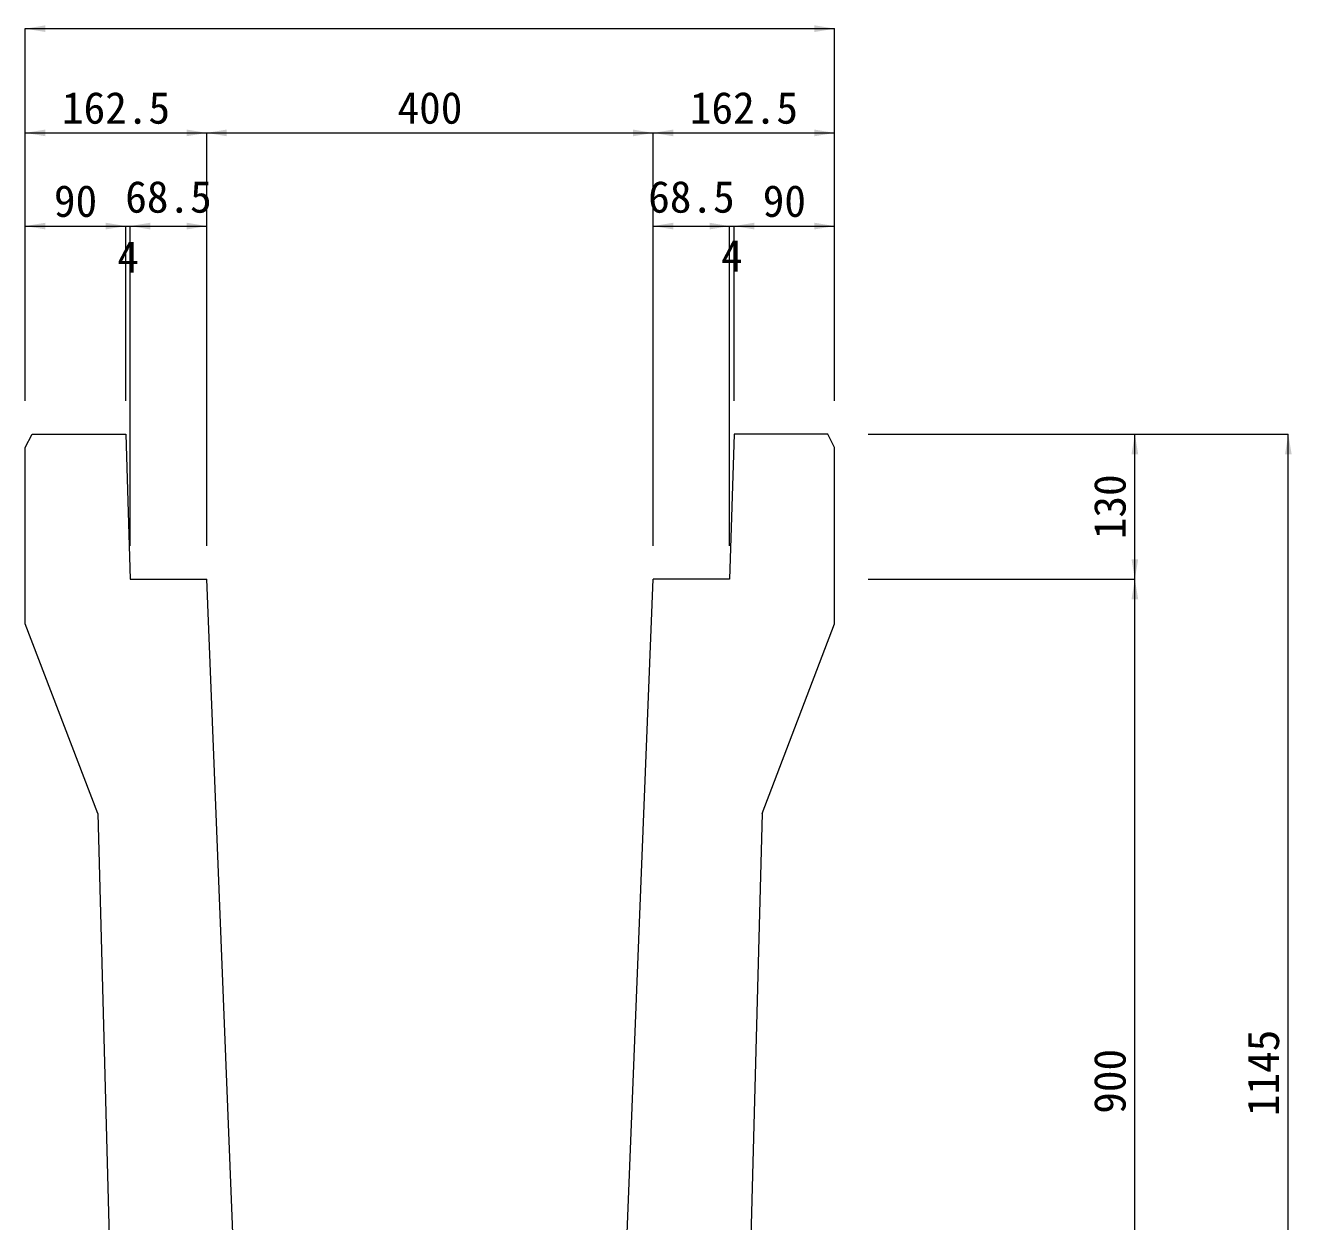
# Model space of a CAD drawing. Units: millimetres at full size; some dimension numbers follow another scale. Extents: x 190759 to 276146, y -52712 to -16236.
# Drawn here: x 260154 to 261289, y -48181 to -47109 of the extents above; entities that cross this region are included whole.
import ezdxf
from ezdxf.enums import TextEntityAlignment as Align

# ---------------------------------------------------------------- set-up
doc = ezdxf.new("R2010")
doc.units = ezdxf.units.MM
doc.header["$LTSCALE"] = 18
doc.layers.add('寸法線', color=7, linetype='Continuous', lineweight=9)
doc.layers.add('本体', color=2, linetype='Continuous', lineweight=13)
doc.styles.add('ＭＳ ゴシック', font='')
doc.styles.get('ＭＳ ゴシック').set_extended_font_data('MS Gothic')

# ---------------------------------------------------------------- blocks, each defined once
blk = doc.blocks.new('filled_arrow')
at = {"color": 0, "linetype": 'Continuous', "lineweight": -2}
blk.add_solid([(7.5, 1.25), (0, 0), (7.5, -1.25)], dxfattribs=at)

msp = doc.modelspace()

# ---------------------------------------------------------------- linework, layer by layer
at = {"layer": '寸法線'}
for p, q in [((260154.13, -47111.62), (260879.13, -47111.62)), ((260154.13, -47445.17), (260154.13, -47111.62)), ((260879.13, -47445.17), (260879.13, -47111.62)), ((260154.13, -47205.06), (260316.63, -47205.06)), ((260154.13, -47445.17), (260154.13, -47205.06)), ((260316.63, -47205.06), (260716.63, -47205.06)), ((260316.63, -47575.17), (260316.63, -47205.06)), ((260316.63, -47575.17), (260316.63, -47205.06)), ((260716.63, -47575.17), (260716.63, -47205.06)), ((260716.63, -47205.06), (260879.13, -47205.06)), ((260716.63, -47575.17), (260716.63, -47205.06)), ((260879.13, -47445.17), (260879.13, -47205.06)), ((260154.13, -47288.58), (260244.13, -47288.58)), ((260154.13, -47445.17), (260154.13, -47288.58)), ((260208.13, -47288.58), (260284.13, -47288.58)), ((260244.13, -47445.17), (260244.13, -47288.58)), ((260244.13, -47445.17), (260244.13, -47288.58)), ((260248.13, -47575.17), (260248.13, -47288.58)), ((260248.13, -47288.58), (260316.63, -47288.58)), ((260248.13, -47575.17), (260248.13, -47288.58)), ((260316.63, -47575.17), (260316.63, -47288.58)), ((260716.63, -47288.58), (260785.13, -47288.58)), ((260716.63, -47575.17), (260716.63, -47288.58)), ((260749.13, -47288.58), (260825.13, -47288.58)), ((260785.13, -47575.17), (260785.13, -47288.58)), ((260785.13, -47575.17), (260785.13, -47288.58)), ((260789.13, -47445.17), (260789.13, -47288.58)), ((260789.13, -47288.58), (260879.13, -47288.58)), ((260789.13, -47445.17), (260789.13, -47288.58)), ((260879.13, -47445.17), (260879.13, -47288.58)), ((260909.13, -47475.17), (261148.13, -47475.17)), ((260909.13, -47475.17), (261285.62, -47475.17)), ((261148.13, -47605.17), (261148.13, -47475.17)), ((261285.62, -48620.18), (261285.62, -47475.17)), ((260909.13, -47605.17), (261148.13, -47605.17)), ((260909.13, -47605.17), (261148.13, -47605.17)), ((261148.13, -48505.15), (261148.13, -47605.17))]:
    msp.add_line(p, q, dxfattribs=at)
at = {"layer": '本体'}
for p, q in [((260154.13, -47487.17), (260160.13, -47475.17)), ((260160.13, -47475.17), (260244.13, -47475.17)), ((260244.13, -47475.17), (260248.13, -47605.17)), ((260789.13, -47475.17), (260785.13, -47605.17)), ((260873.13, -47475.17), (260789.13, -47475.17)), ((260879.13, -47487.17), (260873.13, -47475.17)), ((260154.13, -47645.17), (260154.13, -47487.17)), ((260879.13, -47645.17), (260879.13, -47487.17)), ((260248.13, -47605.17), (260316.63, -47605.17)), ((260349.94, -48437.97), (260316.63, -47605.17)), ((260683.32, -48437.97), (260716.63, -47605.17)), ((260785.13, -47605.17), (260716.63, -47605.17)), ((260219.13, -47815.17), (260154.13, -47645.17)), ((260814.13, -47815.17), (260879.13, -47645.17)), ((260219.13, -47815.17), (260240.03, -48594.57)), ((260814.13, -47815.17), (260793.23, -48594.57))]:
    msp.add_line(p, q, dxfattribs=at)

# ---------------------------------------------------------------- block references
at = {"layer": '寸法線', "xscale": 2.4, "yscale": 2.4}
for p in [(260154.13, -47111.62), (260154.13, -47205.06), (260316.63, -47205.06), (260716.63, -47205.06), (260154.13, -47288.58), (260248.13, -47288.58), (260248.13, -47288.58), (260716.63, -47288.58), (260789.13, -47288.58), (260789.13, -47288.58)]:
    msp.add_blockref('filled_arrow', p, dxfattribs=at)
for p, rotation in [((260879.13, -47111.62), 180), ((260316.63, -47205.06), 180), ((260716.63, -47205.06), 180), ((260879.13, -47205.06), 180), ((260244.13, -47288.58), 180), ((260244.13, -47288.58), 180), ((260316.63, -47288.58), 180), ((260785.13, -47288.58), 180), ((260785.13, -47288.58), 180), ((260879.13, -47288.58), 180), ((261148.13, -47475.17), 270), ((261285.62, -47475.17), 270), ((261148.13, -47605.17), 90), ((261148.13, -47605.17), 270)]:
    msp.add_blockref('filled_arrow', p, dxfattribs=dict(at, rotation=rotation))

# ---------------------------------------------------------------- texts
at = {"layer": '寸法線', "style": 'ＭＳ ゴシック'}
for s, p in [('162.5', (260235.38, -47182.56)), ('400', (260516.63, -47182.56)), ('162.5', (260797.88, -47182.56)), ('68.5', (260282.38, -47262.33)), ('68.5', (260750.88, -47262.33)), ('90', (260199.13, -47266.08)), ('90', (260834.13, -47266.08)), ('4', (260246.13, -47316.13)), ('4', (260787.13, -47315.09))]:
    msp.add_text(s, height=28.48, dxfattribs=at).set_placement(p, align=Align.MIDDLE_CENTER)
for s, p in [('130', (261125.63, -47540.17)), ('1145', (261263.12, -48047.67)), ('900', (261125.63, -48055.16))]:
    msp.add_text(s, height=28.48, rotation=90, dxfattribs=at).set_placement(p, align=Align.MIDDLE_CENTER)

doc.saveas('drawing.dxf')
